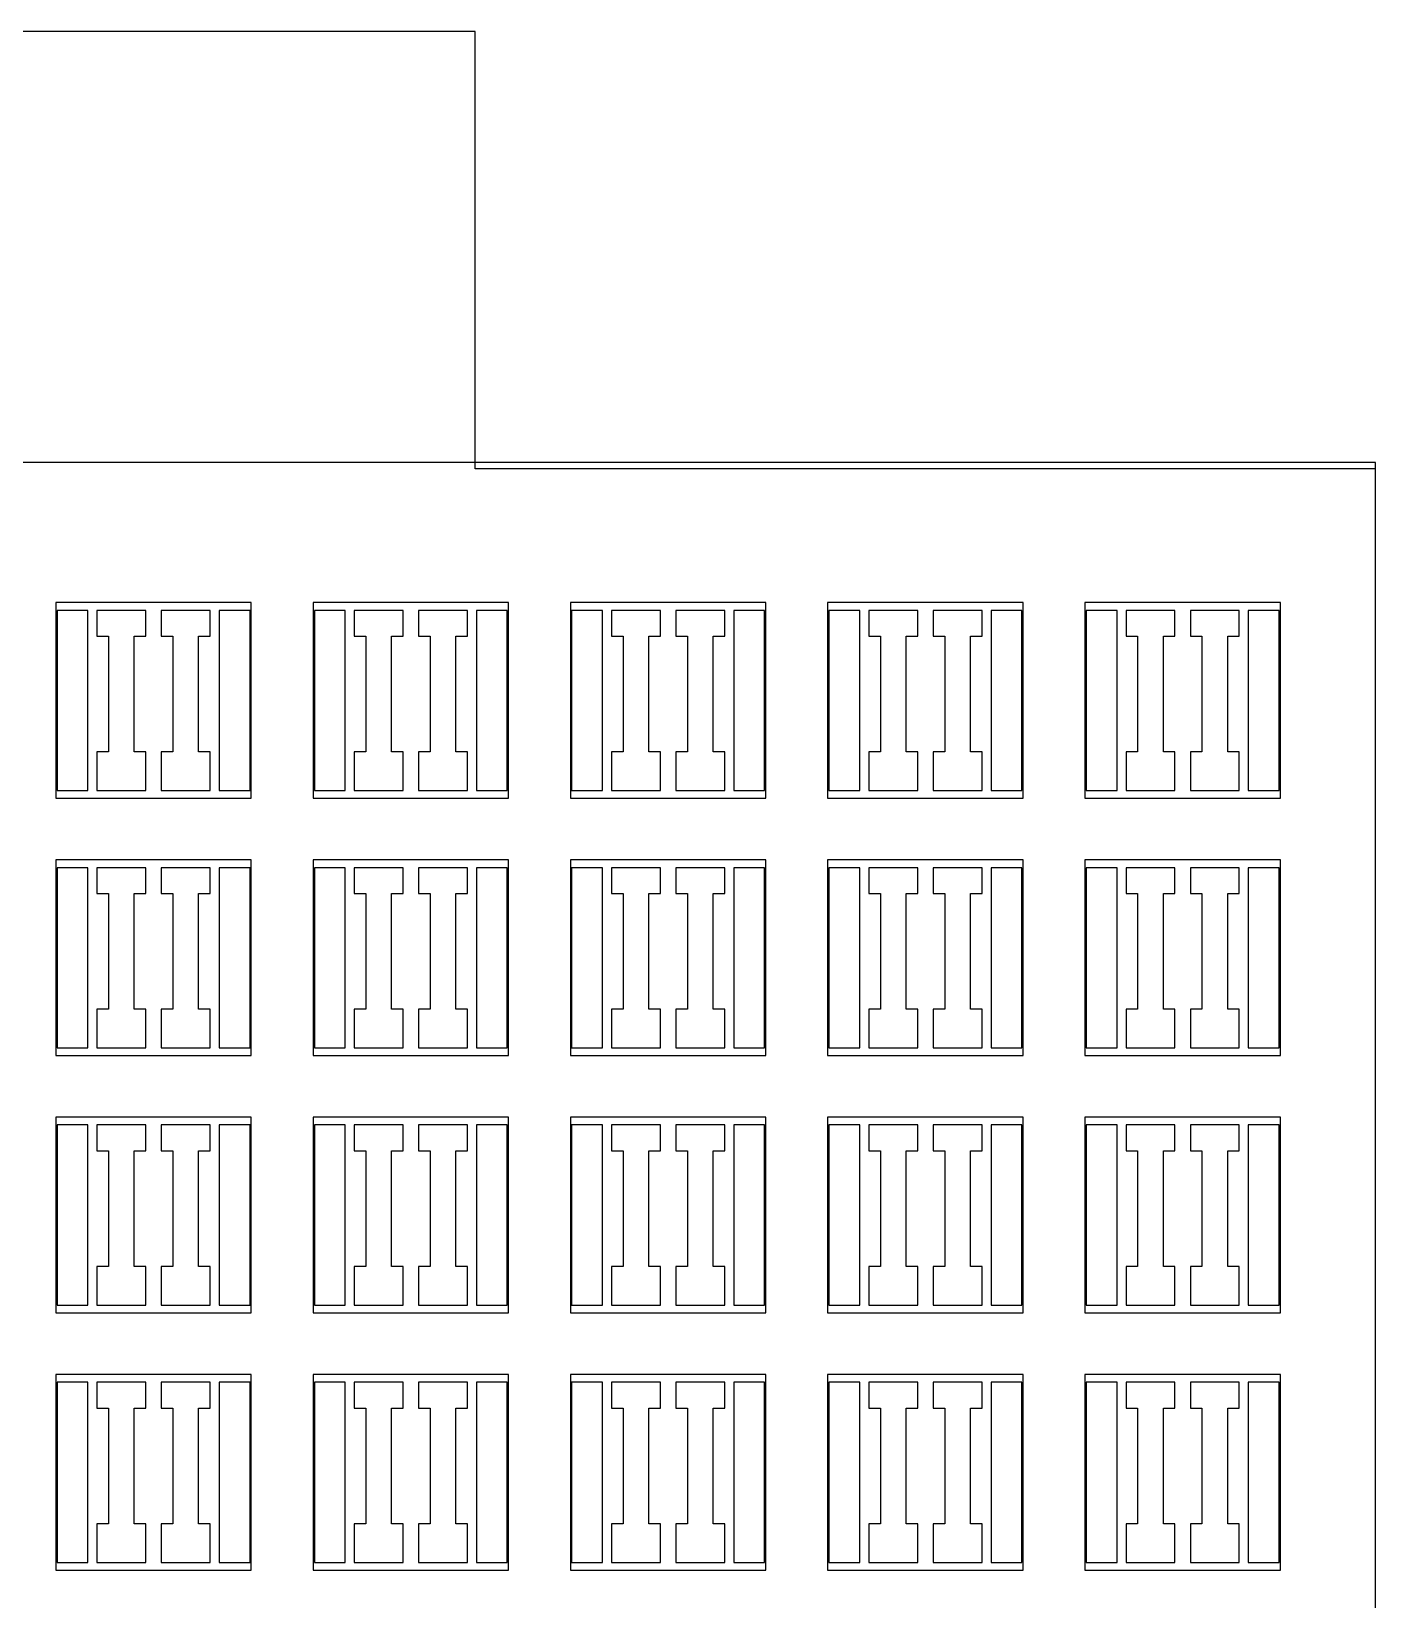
# Model space of a CAD drawing. Header units: millimetres. Extents: x -663 to 207, y 62 to 291.
# Drawn here: x 102.7 to 207.2, y 168.7 to 290.5 of the extents above; entities that cross this region are included whole.
import ezdxf

# ---------------------------------------------------------------- set-up
doc = ezdxf.new("R2010")
doc.units = ezdxf.units.MM
doc.layers.add('MASK', color=3, linetype='Continuous')
doc.layers.add('MASTER', color=1, linetype='Continuous')

msp = doc.modelspace()

# ---------------------------------------------------------------- linework, layer by layer
at = {"layer": 'MASK'}
for points in [[(207.153019, 257.048787), (17.153019, 257.048787)], [(207.153019, 62.048787), (207.153019, 257.048787)], [(104.653019, 245.548787), (104.653019, 231.548787)], [(107.053019, 245.548787), (104.653019, 245.548787)], [(107.053019, 231.548787), (107.053019, 245.548787)], [(107.753019, 245.548787), (107.753019, 243.548787)], [(111.553019, 245.548787), (107.753019, 245.548787)], [(111.553019, 243.548787), (111.553019, 245.548787)], [(112.753019, 245.548787), (112.753019, 243.548787)], [(116.553019, 245.548787), (112.753019, 245.548787)], [(116.553019, 243.548787), (116.553019, 245.548787)], [(117.253019, 245.548787), (117.253019, 231.548787)], [(119.653019, 245.548787), (117.253019, 245.548787)], [(119.653019, 231.548787), (119.653019, 245.548787)], [(124.653019, 245.548787), (124.653019, 231.548787)], [(127.053019, 245.548787), (124.653019, 245.548787)], [(127.053019, 231.548787), (127.053019, 245.548787)], [(127.753019, 245.548787), (127.753019, 243.548787)], [(131.553019, 245.548787), (127.753019, 245.548787)], [(131.553019, 243.548787), (131.553019, 245.548787)], [(132.753019, 245.548787), (132.753019, 243.548787)], [(136.553019, 245.548787), (132.753019, 245.548787)], [(136.553019, 243.548787), (136.553019, 245.548787)], [(137.253019, 245.548787), (137.253019, 231.548787)], [(139.653019, 245.548787), (137.253019, 245.548787)], [(139.653019, 231.548787), (139.653019, 245.548787)], [(144.653019, 245.548787), (144.653019, 231.548787)], [(147.053019, 245.548787), (144.653019, 245.548787)], [(147.053019, 231.548787), (147.053019, 245.548787)], [(147.753019, 245.548787), (147.753019, 243.548787)], [(151.553019, 245.548787), (147.753019, 245.548787)], [(151.553019, 243.548787), (151.553019, 245.548787)], [(152.753019, 245.548787), (152.753019, 243.548787)], [(156.553019, 245.548787), (152.753019, 245.548787)], [(156.553019, 243.548787), (156.553019, 245.548787)], [(157.253019, 245.548787), (157.253019, 231.548787)], [(159.653019, 245.548787), (157.253019, 245.548787)], [(159.653019, 231.548787), (159.653019, 245.548787)], [(164.653019, 245.548787), (164.653019, 231.548787)], [(167.053019, 245.548787), (164.653019, 245.548787)], [(167.053019, 231.548787), (167.053019, 245.548787)], [(167.753019, 245.548787), (167.753019, 243.548787)], [(171.553019, 245.548787), (167.753019, 245.548787)], [(171.553019, 243.548787), (171.553019, 245.548787)], [(172.753019, 245.548787), (172.753019, 243.548787)], [(176.553019, 245.548787), (172.753019, 245.548787)], [(176.553019, 243.548787), (176.553019, 245.548787)], [(177.253019, 245.548787), (177.253019, 231.548787)], [(179.653019, 245.548787), (177.253019, 245.548787)], [(179.653019, 231.548787), (179.653019, 245.548787)], [(184.653019, 245.548787), (184.653019, 231.548787)], [(187.053019, 245.548787), (184.653019, 245.548787)], [(187.053019, 231.548787), (187.053019, 245.548787)], [(187.753019, 245.548787), (187.753019, 243.548787)], [(191.553019, 245.548787), (187.753019, 245.548787)], [(191.553019, 243.548787), (191.553019, 245.548787)], [(192.753019, 245.548787), (192.753019, 243.548787)], [(196.553019, 245.548787), (192.753019, 245.548787)], [(196.553019, 243.548787), (196.553019, 245.548787)], [(197.253019, 245.548787), (197.253019, 231.548787)], [(199.653019, 245.548787), (197.253019, 245.548787)], [(199.653019, 231.548787), (199.653019, 245.548787)], [(107.753019, 243.548787), (108.653019, 243.548787)], [(108.653019, 243.548787), (108.653019, 234.548787)], [(110.653019, 234.548232), (110.653019, 243.548787)], [(110.653019, 243.548787), (111.553019, 243.548787)], [(112.753019, 243.548787), (113.653019, 243.548787)], [(113.653019, 243.548787), (113.653019, 234.548787)], [(115.653019, 234.548232), (115.653019, 243.548787)], [(115.653019, 243.548787), (116.553019, 243.548787)], [(127.753019, 243.548787), (128.653019, 243.548787)], [(128.653019, 243.548787), (128.653019, 234.548787)], [(130.653019, 234.548232), (130.653019, 243.548787)], [(130.653019, 243.548787), (131.553019, 243.548787)], [(132.753019, 243.548787), (133.653019, 243.548787)], [(133.653019, 243.548787), (133.653019, 234.548787)], [(135.653019, 234.548232), (135.653019, 243.548787)], [(135.653019, 243.548787), (136.553019, 243.548787)], [(147.753019, 243.548787), (148.653019, 243.548787)], [(148.653019, 243.548787), (148.653019, 234.548787)], [(150.653019, 234.548232), (150.653019, 243.548787)], [(150.653019, 243.548787), (151.553019, 243.548787)], [(152.753019, 243.548787), (153.653019, 243.548787)], [(153.653019, 243.548787), (153.653019, 234.548787)], [(155.653019, 234.548232), (155.653019, 243.548787)], [(155.653019, 243.548787), (156.553019, 243.548787)], [(167.753019, 243.548787), (168.653019, 243.548787)], [(168.653019, 243.548787), (168.653019, 234.548787)], [(170.653019, 234.548232), (170.653019, 243.548787)], [(170.653019, 243.548787), (171.553019, 243.548787)], [(172.753019, 243.548787), (173.653019, 243.548787)], [(173.653019, 243.548787), (173.653019, 234.548787)], [(175.653019, 234.548232), (175.653019, 243.548787)], [(175.653019, 243.548787), (176.553019, 243.548787)], [(187.753019, 243.548787), (188.653019, 243.548787)], [(188.653019, 243.548787), (188.653019, 234.548787)], [(190.653019, 234.548232), (190.653019, 243.548787)], [(190.653019, 243.548787), (191.553019, 243.548787)], [(192.753019, 243.548787), (193.653019, 243.548787)], [(193.653019, 243.548787), (193.653019, 234.548787)], [(195.653019, 234.548232), (195.653019, 243.548787)], [(195.653019, 243.548787), (196.553019, 243.548787)], [(107.753019, 234.548787), (107.753019, 231.548787)], [(108.653019, 234.548787), (107.753019, 234.548787)], [(111.553019, 234.548232), (110.653019, 234.548232)], [(111.553019, 231.548787), (111.553019, 234.548232)], [(112.753019, 234.548787), (112.753019, 231.548787)], [(113.653019, 234.548787), (112.753019, 234.548787)], [(116.553019, 234.548232), (115.653019, 234.548232)], [(116.553019, 231.548787), (116.553019, 234.548232)], [(127.753019, 234.548787), (127.753019, 231.548787)], [(128.653019, 234.548787), (127.753019, 234.548787)], [(131.553019, 234.548232), (130.653019, 234.548232)], [(131.553019, 231.548787), (131.553019, 234.548232)], [(132.753019, 234.548787), (132.753019, 231.548787)], [(133.653019, 234.548787), (132.753019, 234.548787)], [(136.553019, 234.548232), (135.653019, 234.548232)], [(136.553019, 231.548787), (136.553019, 234.548232)], [(147.753019, 234.548787), (147.753019, 231.548787)], [(148.653019, 234.548787), (147.753019, 234.548787)], [(151.553019, 234.548232), (150.653019, 234.548232)], [(151.553019, 231.548787), (151.553019, 234.548232)], [(152.753019, 234.548787), (152.753019, 231.548787)], [(153.653019, 234.548787), (152.753019, 234.548787)], [(156.553019, 234.548232), (155.653019, 234.548232)], [(156.553019, 231.548787), (156.553019, 234.548232)], [(167.753019, 234.548787), (167.753019, 231.548787)], [(168.653019, 234.548787), (167.753019, 234.548787)], [(171.553019, 234.548232), (170.653019, 234.548232)], [(171.553019, 231.548787), (171.553019, 234.548232)], [(172.753019, 234.548787), (172.753019, 231.548787)], [(173.653019, 234.548787), (172.753019, 234.548787)], [(176.553019, 234.548232), (175.653019, 234.548232)], [(176.553019, 231.548787), (176.553019, 234.548232)], [(187.753019, 234.548787), (187.753019, 231.548787)], [(188.653019, 234.548787), (187.753019, 234.548787)], [(191.553019, 234.548232), (190.653019, 234.548232)], [(191.553019, 231.548787), (191.553019, 234.548232)], [(192.753019, 234.548787), (192.753019, 231.548787)], [(193.653019, 234.548787), (192.753019, 234.548787)], [(196.553019, 234.548232), (195.653019, 234.548232)], [(196.553019, 231.548787), (196.553019, 234.548232)], [(104.653019, 231.548787), (107.053019, 231.548787)], [(107.753019, 231.548787), (111.553019, 231.548787)], [(112.753019, 231.548787), (116.553019, 231.548787)], [(117.253019, 231.548787), (119.653019, 231.548787)], [(124.653019, 231.548787), (127.053019, 231.548787)], [(127.753019, 231.548787), (131.553019, 231.548787)], [(132.753019, 231.548787), (136.553019, 231.548787)], [(137.253019, 231.548787), (139.653019, 231.548787)], [(144.653019, 231.548787), (147.053019, 231.548787)], [(147.753019, 231.548787), (151.553019, 231.548787)], [(152.753019, 231.548787), (156.553019, 231.548787)], [(157.253019, 231.548787), (159.653019, 231.548787)], [(164.653019, 231.548787), (167.053019, 231.548787)], [(167.753019, 231.548787), (171.553019, 231.548787)], [(172.753019, 231.548787), (176.553019, 231.548787)], [(177.253019, 231.548787), (179.653019, 231.548787)], [(184.653019, 231.548787), (187.053019, 231.548787)], [(187.753019, 231.548787), (191.553019, 231.548787)], [(192.753019, 231.548787), (196.553019, 231.548787)], [(197.253019, 231.548787), (199.653019, 231.548787)], [(104.653019, 225.548787), (104.653019, 211.548787)], [(107.053019, 225.548787), (104.653019, 225.548787)], [(107.053019, 211.548787), (107.053019, 225.548787)], [(107.753019, 225.548787), (107.753019, 223.548787)], [(111.553019, 225.548787), (107.753019, 225.548787)], [(111.553019, 223.548787), (111.553019, 225.548787)], [(112.753019, 225.548787), (112.753019, 223.548787)], [(116.553019, 225.548787), (112.753019, 225.548787)], [(116.553019, 223.548787), (116.553019, 225.548787)], [(117.253019, 225.548787), (117.253019, 211.548787)], [(119.653019, 225.548787), (117.253019, 225.548787)], [(119.653019, 211.548787), (119.653019, 225.548787)], [(124.653019, 225.548787), (124.653019, 211.548787)], [(127.053019, 225.548787), (124.653019, 225.548787)], [(127.053019, 211.548787), (127.053019, 225.548787)], [(127.753019, 225.548787), (127.753019, 223.548787)], [(131.553019, 225.548787), (127.753019, 225.548787)], [(131.553019, 223.548787), (131.553019, 225.548787)], [(132.753019, 225.548787), (132.753019, 223.548787)], [(136.553019, 225.548787), (132.753019, 225.548787)], [(136.553019, 223.548787), (136.553019, 225.548787)], [(137.253019, 225.548787), (137.253019, 211.548787)], [(139.653019, 225.548787), (137.253019, 225.548787)], [(139.653019, 211.548787), (139.653019, 225.548787)], [(144.653019, 225.548787), (144.653019, 211.548787)], [(147.053019, 225.548787), (144.653019, 225.548787)], [(147.053019, 211.548787), (147.053019, 225.548787)], [(147.753019, 225.548787), (147.753019, 223.548787)], [(151.553019, 225.548787), (147.753019, 225.548787)], [(151.553019, 223.548787), (151.553019, 225.548787)], [(152.753019, 225.548787), (152.753019, 223.548787)], [(156.553019, 225.548787), (152.753019, 225.548787)], [(156.553019, 223.548787), (156.553019, 225.548787)], [(157.253019, 225.548787), (157.253019, 211.548787)], [(159.653019, 225.548787), (157.253019, 225.548787)], [(159.653019, 211.548787), (159.653019, 225.548787)], [(164.653019, 225.548787), (164.653019, 211.548787)], [(167.053019, 225.548787), (164.653019, 225.548787)], [(167.053019, 211.548787), (167.053019, 225.548787)], [(167.753019, 225.548787), (167.753019, 223.548787)], [(171.553019, 225.548787), (167.753019, 225.548787)], [(171.553019, 223.548787), (171.553019, 225.548787)], [(172.753019, 225.548787), (172.753019, 223.548787)], [(176.553019, 225.548787), (172.753019, 225.548787)], [(176.553019, 223.548787), (176.553019, 225.548787)], [(177.253019, 225.548787), (177.253019, 211.548787)], [(179.653019, 225.548787), (177.253019, 225.548787)], [(179.653019, 211.548787), (179.653019, 225.548787)], [(184.653019, 225.548787), (184.653019, 211.548787)], [(187.053019, 225.548787), (184.653019, 225.548787)], [(187.053019, 211.548787), (187.053019, 225.548787)], [(187.753019, 225.548787), (187.753019, 223.548787)], [(191.553019, 225.548787), (187.753019, 225.548787)], [(191.553019, 223.548787), (191.553019, 225.548787)], [(192.753019, 225.548787), (192.753019, 223.548787)], [(196.553019, 225.548787), (192.753019, 225.548787)], [(196.553019, 223.548787), (196.553019, 225.548787)], [(197.253019, 225.548787), (197.253019, 211.548787)], [(199.653019, 225.548787), (197.253019, 225.548787)], [(199.653019, 211.548787), (199.653019, 225.548787)], [(107.753019, 223.548787), (108.653019, 223.548787)], [(108.653019, 223.548787), (108.653019, 214.548787)], [(110.653019, 214.548232), (110.653019, 223.548787)], [(110.653019, 223.548787), (111.553019, 223.548787)], [(112.753019, 223.548787), (113.653019, 223.548787)], [(113.653019, 223.548787), (113.653019, 214.548787)], [(115.653019, 214.548232), (115.653019, 223.548787)], [(115.653019, 223.548787), (116.553019, 223.548787)], [(127.753019, 223.548787), (128.653019, 223.548787)], [(128.653019, 223.548787), (128.653019, 214.548787)], [(130.653019, 214.548232), (130.653019, 223.548787)], [(130.653019, 223.548787), (131.553019, 223.548787)], [(132.753019, 223.548787), (133.653019, 223.548787)], [(133.653019, 223.548787), (133.653019, 214.548787)], [(135.653019, 214.548232), (135.653019, 223.548787)], [(135.653019, 223.548787), (136.553019, 223.548787)], [(147.753019, 223.548787), (148.653019, 223.548787)], [(148.653019, 223.548787), (148.653019, 214.548787)], [(150.653019, 214.548232), (150.653019, 223.548787)], [(150.653019, 223.548787), (151.553019, 223.548787)], [(152.753019, 223.548787), (153.653019, 223.548787)], [(153.653019, 223.548787), (153.653019, 214.548787)], [(155.653019, 214.548232), (155.653019, 223.548787)], [(155.653019, 223.548787), (156.553019, 223.548787)], [(167.753019, 223.548787), (168.653019, 223.548787)], [(168.653019, 223.548787), (168.653019, 214.548787)], [(170.653019, 214.548232), (170.653019, 223.548787)], [(170.653019, 223.548787), (171.553019, 223.548787)], [(172.753019, 223.548787), (173.653019, 223.548787)], [(173.653019, 223.548787), (173.653019, 214.548787)], [(175.653019, 214.548232), (175.653019, 223.548787)], [(175.653019, 223.548787), (176.553019, 223.548787)], [(187.753019, 223.548787), (188.653019, 223.548787)], [(188.653019, 223.548787), (188.653019, 214.548787)], [(190.653019, 214.548232), (190.653019, 223.548787)], [(190.653019, 223.548787), (191.553019, 223.548787)], [(192.753019, 223.548787), (193.653019, 223.548787)], [(193.653019, 223.548787), (193.653019, 214.548787)], [(195.653019, 214.548232), (195.653019, 223.548787)], [(195.653019, 223.548787), (196.553019, 223.548787)], [(107.753019, 214.548787), (107.753019, 211.548787)], [(108.653019, 214.548787), (107.753019, 214.548787)], [(111.553019, 214.548232), (110.653019, 214.548232)], [(111.553019, 211.548787), (111.553019, 214.548232)], [(112.753019, 214.548787), (112.753019, 211.548787)], [(113.653019, 214.548787), (112.753019, 214.548787)], [(116.553019, 214.548232), (115.653019, 214.548232)], [(116.553019, 211.548787), (116.553019, 214.548232)], [(127.753019, 214.548787), (127.753019, 211.548787)], [(128.653019, 214.548787), (127.753019, 214.548787)], [(131.553019, 214.548232), (130.653019, 214.548232)], [(131.553019, 211.548787), (131.553019, 214.548232)], [(132.753019, 214.548787), (132.753019, 211.548787)], [(133.653019, 214.548787), (132.753019, 214.548787)], [(136.553019, 214.548232), (135.653019, 214.548232)], [(136.553019, 211.548787), (136.553019, 214.548232)], [(147.753019, 214.548787), (147.753019, 211.548787)], [(148.653019, 214.548787), (147.753019, 214.548787)], [(151.553019, 214.548232), (150.653019, 214.548232)], [(151.553019, 211.548787), (151.553019, 214.548232)], [(152.753019, 214.548787), (152.753019, 211.548787)], [(153.653019, 214.548787), (152.753019, 214.548787)], [(156.553019, 214.548232), (155.653019, 214.548232)], [(156.553019, 211.548787), (156.553019, 214.548232)], [(167.753019, 214.548787), (167.753019, 211.548787)], [(168.653019, 214.548787), (167.753019, 214.548787)], [(171.553019, 214.548232), (170.653019, 214.548232)], [(171.553019, 211.548787), (171.553019, 214.548232)], [(172.753019, 214.548787), (172.753019, 211.548787)], [(173.653019, 214.548787), (172.753019, 214.548787)], [(176.553019, 214.548232), (175.653019, 214.548232)], [(176.553019, 211.548787), (176.553019, 214.548232)], [(187.753019, 214.548787), (187.753019, 211.548787)], [(188.653019, 214.548787), (187.753019, 214.548787)], [(191.553019, 214.548232), (190.653019, 214.548232)], [(191.553019, 211.548787), (191.553019, 214.548232)], [(192.753019, 214.548787), (192.753019, 211.548787)], [(193.653019, 214.548787), (192.753019, 214.548787)], [(196.553019, 214.548232), (195.653019, 214.548232)], [(196.553019, 211.548787), (196.553019, 214.548232)], [(104.653019, 211.548787), (107.053019, 211.548787)], [(107.753019, 211.548787), (111.553019, 211.548787)], [(112.753019, 211.548787), (116.553019, 211.548787)], [(117.253019, 211.548787), (119.653019, 211.548787)], [(124.653019, 211.548787), (127.053019, 211.548787)], [(127.753019, 211.548787), (131.553019, 211.548787)], [(132.753019, 211.548787), (136.553019, 211.548787)], [(137.253019, 211.548787), (139.653019, 211.548787)], [(144.653019, 211.548787), (147.053019, 211.548787)], [(147.753019, 211.548787), (151.553019, 211.548787)], [(152.753019, 211.548787), (156.553019, 211.548787)], [(157.253019, 211.548787), (159.653019, 211.548787)], [(164.653019, 211.548787), (167.053019, 211.548787)], [(167.753019, 211.548787), (171.553019, 211.548787)], [(172.753019, 211.548787), (176.553019, 211.548787)], [(177.253019, 211.548787), (179.653019, 211.548787)], [(184.653019, 211.548787), (187.053019, 211.548787)], [(187.753019, 211.548787), (191.553019, 211.548787)], [(192.753019, 211.548787), (196.553019, 211.548787)], [(197.253019, 211.548787), (199.653019, 211.548787)], [(104.653019, 205.548787), (104.653019, 191.548787)], [(107.053019, 205.548787), (104.653019, 205.548787)], [(107.053019, 191.548787), (107.053019, 205.548787)], [(107.753019, 205.548787), (107.753019, 203.548787)], [(111.553019, 205.548787), (107.753019, 205.548787)], [(111.553019, 203.548787), (111.553019, 205.548787)], [(112.753019, 205.548787), (112.753019, 203.548787)], [(116.553019, 205.548787), (112.753019, 205.548787)], [(116.553019, 203.548787), (116.553019, 205.548787)], [(117.253019, 205.548787), (117.253019, 191.548787)], [(119.653019, 205.548787), (117.253019, 205.548787)], [(119.653019, 191.548787), (119.653019, 205.548787)], [(124.653019, 205.548787), (124.653019, 191.548787)], [(127.053019, 205.548787), (124.653019, 205.548787)], [(127.053019, 191.548787), (127.053019, 205.548787)], [(127.753019, 205.548787), (127.753019, 203.548787)], [(131.553019, 205.548787), (127.753019, 205.548787)], [(131.553019, 203.548787), (131.553019, 205.548787)], [(132.753019, 205.548787), (132.753019, 203.548787)], [(136.553019, 205.548787), (132.753019, 205.548787)], [(136.553019, 203.548787), (136.553019, 205.548787)], [(137.253019, 205.548787), (137.253019, 191.548787)], [(139.653019, 205.548787), (137.253019, 205.548787)], [(139.653019, 191.548787), (139.653019, 205.548787)], [(144.653019, 205.548787), (144.653019, 191.548787)], [(147.053019, 205.548787), (144.653019, 205.548787)], [(147.053019, 191.548787), (147.053019, 205.548787)], [(147.753019, 205.548787), (147.753019, 203.548787)], [(151.553019, 205.548787), (147.753019, 205.548787)], [(151.553019, 203.548787), (151.553019, 205.548787)], [(152.753019, 205.548787), (152.753019, 203.548787)], [(156.553019, 205.548787), (152.753019, 205.548787)], [(156.553019, 203.548787), (156.553019, 205.548787)], [(157.253019, 205.548787), (157.253019, 191.548787)], [(159.653019, 205.548787), (157.253019, 205.548787)], [(159.653019, 191.548787), (159.653019, 205.548787)], [(164.653019, 205.548787), (164.653019, 191.548787)], [(167.053019, 205.548787), (164.653019, 205.548787)], [(167.053019, 191.548787), (167.053019, 205.548787)], [(167.753019, 205.548787), (167.753019, 203.548787)], [(171.553019, 205.548787), (167.753019, 205.548787)], [(171.553019, 203.548787), (171.553019, 205.548787)], [(172.753019, 205.548787), (172.753019, 203.548787)], [(176.553019, 205.548787), (172.753019, 205.548787)], [(176.553019, 203.548787), (176.553019, 205.548787)], [(177.253019, 205.548787), (177.253019, 191.548787)], [(179.653019, 205.548787), (177.253019, 205.548787)], [(179.653019, 191.548787), (179.653019, 205.548787)], [(184.653019, 205.548787), (184.653019, 191.548787)], [(187.053019, 205.548787), (184.653019, 205.548787)], [(187.053019, 191.548787), (187.053019, 205.548787)], [(187.753019, 205.548787), (187.753019, 203.548787)], [(191.553019, 205.548787), (187.753019, 205.548787)], [(191.553019, 203.548787), (191.553019, 205.548787)], [(192.753019, 205.548787), (192.753019, 203.548787)], [(196.553019, 205.548787), (192.753019, 205.548787)], [(196.553019, 203.548787), (196.553019, 205.548787)], [(197.253019, 205.548787), (197.253019, 191.548787)], [(199.653019, 205.548787), (197.253019, 205.548787)], [(199.653019, 191.548787), (199.653019, 205.548787)], [(107.753019, 203.548787), (108.653019, 203.548787)], [(108.653019, 203.548787), (108.653019, 194.548787)], [(110.653019, 194.548232), (110.653019, 203.548787)], [(110.653019, 203.548787), (111.553019, 203.548787)], [(112.753019, 203.548787), (113.653019, 203.548787)], [(113.653019, 203.548787), (113.653019, 194.548787)], [(115.653019, 194.548232), (115.653019, 203.548787)], [(115.653019, 203.548787), (116.553019, 203.548787)], [(127.753019, 203.548787), (128.653019, 203.548787)], [(128.653019, 203.548787), (128.653019, 194.548787)], [(130.653019, 194.548232), (130.653019, 203.548787)], [(130.653019, 203.548787), (131.553019, 203.548787)], [(132.753019, 203.548787), (133.653019, 203.548787)], [(133.653019, 203.548787), (133.653019, 194.548787)], [(135.653019, 194.548232), (135.653019, 203.548787)], [(135.653019, 203.548787), (136.553019, 203.548787)], [(147.753019, 203.548787), (148.653019, 203.548787)], [(148.653019, 203.548787), (148.653019, 194.548787)], [(150.653019, 194.548232), (150.653019, 203.548787)], [(150.653019, 203.548787), (151.553019, 203.548787)], [(152.753019, 203.548787), (153.653019, 203.548787)], [(153.653019, 203.548787), (153.653019, 194.548787)], [(155.653019, 194.548232), (155.653019, 203.548787)], [(155.653019, 203.548787), (156.553019, 203.548787)], [(167.753019, 203.548787), (168.653019, 203.548787)], [(168.653019, 203.548787), (168.653019, 194.548787)], [(170.653019, 194.548232), (170.653019, 203.548787)], [(170.653019, 203.548787), (171.553019, 203.548787)], [(172.753019, 203.548787), (173.653019, 203.548787)], [(173.653019, 203.548787), (173.653019, 194.548787)], [(175.653019, 194.548232), (175.653019, 203.548787)], [(175.653019, 203.548787), (176.553019, 203.548787)], [(187.753019, 203.548787), (188.653019, 203.548787)], [(188.653019, 203.548787), (188.653019, 194.548787)], [(190.653019, 194.548232), (190.653019, 203.548787)], [(190.653019, 203.548787), (191.553019, 203.548787)], [(192.753019, 203.548787), (193.653019, 203.548787)], [(193.653019, 203.548787), (193.653019, 194.548787)], [(195.653019, 194.548232), (195.653019, 203.548787)], [(195.653019, 203.548787), (196.553019, 203.548787)], [(107.753019, 194.548787), (107.753019, 191.548787)], [(108.653019, 194.548787), (107.753019, 194.548787)], [(111.553019, 194.548232), (110.653019, 194.548232)], [(111.553019, 191.548787), (111.553019, 194.548232)], [(112.753019, 194.548787), (112.753019, 191.548787)], [(113.653019, 194.548787), (112.753019, 194.548787)], [(116.553019, 194.548232), (115.653019, 194.548232)], [(116.553019, 191.548787), (116.553019, 194.548232)], [(127.753019, 194.548787), (127.753019, 191.548787)], [(128.653019, 194.548787), (127.753019, 194.548787)], [(131.553019, 194.548232), (130.653019, 194.548232)], [(131.553019, 191.548787), (131.553019, 194.548232)], [(132.753019, 194.548787), (132.753019, 191.548787)], [(133.653019, 194.548787), (132.753019, 194.548787)], [(136.553019, 194.548232), (135.653019, 194.548232)], [(136.553019, 191.548787), (136.553019, 194.548232)], [(147.753019, 194.548787), (147.753019, 191.548787)], [(148.653019, 194.548787), (147.753019, 194.548787)], [(151.553019, 194.548232), (150.653019, 194.548232)], [(151.553019, 191.548787), (151.553019, 194.548232)], [(152.753019, 194.548787), (152.753019, 191.548787)], [(153.653019, 194.548787), (152.753019, 194.548787)], [(156.553019, 194.548232), (155.653019, 194.548232)], [(156.553019, 191.548787), (156.553019, 194.548232)], [(167.753019, 194.548787), (167.753019, 191.548787)], [(168.653019, 194.548787), (167.753019, 194.548787)], [(171.553019, 194.548232), (170.653019, 194.548232)], [(171.553019, 191.548787), (171.553019, 194.548232)], [(172.753019, 194.548787), (172.753019, 191.548787)], [(173.653019, 194.548787), (172.753019, 194.548787)], [(176.553019, 194.548232), (175.653019, 194.548232)], [(176.553019, 191.548787), (176.553019, 194.548232)], [(187.753019, 194.548787), (187.753019, 191.548787)], [(188.653019, 194.548787), (187.753019, 194.548787)], [(191.553019, 194.548232), (190.653019, 194.548232)], [(191.553019, 191.548787), (191.553019, 194.548232)], [(192.753019, 194.548787), (192.753019, 191.548787)], [(193.653019, 194.548787), (192.753019, 194.548787)], [(196.553019, 194.548232), (195.653019, 194.548232)], [(196.553019, 191.548787), (196.553019, 194.548232)], [(104.653019, 191.548787), (107.053019, 191.548787)], [(107.753019, 191.548787), (111.553019, 191.548787)], [(112.753019, 191.548787), (116.553019, 191.548787)], [(117.253019, 191.548787), (119.653019, 191.548787)], [(124.653019, 191.548787), (127.053019, 191.548787)], [(127.753019, 191.548787), (131.553019, 191.548787)], [(132.753019, 191.548787), (136.553019, 191.548787)], [(137.253019, 191.548787), (139.653019, 191.548787)], [(144.653019, 191.548787), (147.053019, 191.548787)], [(147.753019, 191.548787), (151.553019, 191.548787)], [(152.753019, 191.548787), (156.553019, 191.548787)], [(157.253019, 191.548787), (159.653019, 191.548787)], [(164.653019, 191.548787), (167.053019, 191.548787)], [(167.753019, 191.548787), (171.553019, 191.548787)], [(172.753019, 191.548787), (176.553019, 191.548787)], [(177.253019, 191.548787), (179.653019, 191.548787)], [(184.653019, 191.548787), (187.053019, 191.548787)], [(187.753019, 191.548787), (191.553019, 191.548787)], [(192.753019, 191.548787), (196.553019, 191.548787)], [(197.253019, 191.548787), (199.653019, 191.548787)], [(104.653019, 185.548787), (104.653019, 171.548787)], [(107.053019, 185.548787), (104.653019, 185.548787)], [(107.053019, 171.548787), (107.053019, 185.548787)], [(107.753019, 185.548787), (107.753019, 183.548787)], [(111.553019, 185.548787), (107.753019, 185.548787)], [(111.553019, 183.548787), (111.553019, 185.548787)], [(112.753019, 185.548787), (112.753019, 183.548787)], [(116.553019, 185.548787), (112.753019, 185.548787)], [(116.553019, 183.548787), (116.553019, 185.548787)], [(117.253019, 185.548787), (117.253019, 171.548787)], [(119.653019, 185.548787), (117.253019, 185.548787)], [(119.653019, 171.548787), (119.653019, 185.548787)], [(124.653019, 185.548787), (124.653019, 171.548787)], [(127.053019, 185.548787), (124.653019, 185.548787)], [(127.053019, 171.548787), (127.053019, 185.548787)], [(127.753019, 185.548787), (127.753019, 183.548787)], [(131.553019, 185.548787), (127.753019, 185.548787)], [(131.553019, 183.548787), (131.553019, 185.548787)], [(132.753019, 185.548787), (132.753019, 183.548787)], [(136.553019, 185.548787), (132.753019, 185.548787)], [(136.553019, 183.548787), (136.553019, 185.548787)], [(137.253019, 185.548787), (137.253019, 171.548787)], [(139.653019, 185.548787), (137.253019, 185.548787)], [(139.653019, 171.548787), (139.653019, 185.548787)], [(144.653019, 185.548787), (144.653019, 171.548787)], [(147.053019, 185.548787), (144.653019, 185.548787)], [(147.053019, 171.548787), (147.053019, 185.548787)], [(147.753019, 185.548787), (147.753019, 183.548787)], [(151.553019, 185.548787), (147.753019, 185.548787)], [(151.553019, 183.548787), (151.553019, 185.548787)], [(152.753019, 185.548787), (152.753019, 183.548787)], [(156.553019, 185.548787), (152.753019, 185.548787)], [(156.553019, 183.548787), (156.553019, 185.548787)], [(157.253019, 185.548787), (157.253019, 171.548787)], [(159.653019, 185.548787), (157.253019, 185.548787)], [(159.653019, 171.548787), (159.653019, 185.548787)], [(164.653019, 185.548787), (164.653019, 171.548787)], [(167.053019, 185.548787), (164.653019, 185.548787)], [(167.053019, 171.548787), (167.053019, 185.548787)], [(167.753019, 185.548787), (167.753019, 183.548787)], [(171.553019, 185.548787), (167.753019, 185.548787)], [(171.553019, 183.548787), (171.553019, 185.548787)], [(172.753019, 185.548787), (172.753019, 183.548787)], [(176.553019, 185.548787), (172.753019, 185.548787)], [(176.553019, 183.548787), (176.553019, 185.548787)], [(177.253019, 185.548787), (177.253019, 171.548787)], [(179.653019, 185.548787), (177.253019, 185.548787)], [(179.653019, 171.548787), (179.653019, 185.548787)], [(184.653019, 185.548787), (184.653019, 171.548787)], [(187.053019, 185.548787), (184.653019, 185.548787)], [(187.053019, 171.548787), (187.053019, 185.548787)], [(187.753019, 185.548787), (187.753019, 183.548787)], [(191.553019, 185.548787), (187.753019, 185.548787)], [(191.553019, 183.548787), (191.553019, 185.548787)], [(192.753019, 185.548787), (192.753019, 183.548787)], [(196.553019, 185.548787), (192.753019, 185.548787)], [(196.553019, 183.548787), (196.553019, 185.548787)], [(197.253019, 185.548787), (197.253019, 171.548787)], [(199.653019, 185.548787), (197.253019, 185.548787)], [(199.653019, 171.548787), (199.653019, 185.548787)], [(107.753019, 183.548787), (108.653019, 183.548787)], [(108.653019, 183.548787), (108.653019, 174.548787)], [(110.653019, 174.548232), (110.653019, 183.548787)], [(110.653019, 183.548787), (111.553019, 183.548787)], [(112.753019, 183.548787), (113.653019, 183.548787)], [(113.653019, 183.548787), (113.653019, 174.548787)], [(115.653019, 174.548232), (115.653019, 183.548787)], [(115.653019, 183.548787), (116.553019, 183.548787)], [(127.753019, 183.548787), (128.653019, 183.548787)], [(128.653019, 183.548787), (128.653019, 174.548787)], [(130.653019, 174.548232), (130.653019, 183.548787)], [(130.653019, 183.548787), (131.553019, 183.548787)], [(132.753019, 183.548787), (133.653019, 183.548787)], [(133.653019, 183.548787), (133.653019, 174.548787)], [(135.653019, 174.548232), (135.653019, 183.548787)], [(135.653019, 183.548787), (136.553019, 183.548787)], [(147.753019, 183.548787), (148.653019, 183.548787)], [(148.653019, 183.548787), (148.653019, 174.548787)], [(150.653019, 174.548232), (150.653019, 183.548787)], [(150.653019, 183.548787), (151.553019, 183.548787)], [(152.753019, 183.548787), (153.653019, 183.548787)], [(153.653019, 183.548787), (153.653019, 174.548787)], [(155.653019, 174.548232), (155.653019, 183.548787)], [(155.653019, 183.548787), (156.553019, 183.548787)], [(167.753019, 183.548787), (168.653019, 183.548787)], [(168.653019, 183.548787), (168.653019, 174.548787)], [(170.653019, 174.548232), (170.653019, 183.548787)], [(170.653019, 183.548787), (171.553019, 183.548787)], [(172.753019, 183.548787), (173.653019, 183.548787)], [(173.653019, 183.548787), (173.653019, 174.548787)], [(175.653019, 174.548232), (175.653019, 183.548787)], [(175.653019, 183.548787), (176.553019, 183.548787)], [(187.753019, 183.548787), (188.653019, 183.548787)], [(188.653019, 183.548787), (188.653019, 174.548787)], [(190.653019, 174.548232), (190.653019, 183.548787)], [(190.653019, 183.548787), (191.553019, 183.548787)], [(192.753019, 183.548787), (193.653019, 183.548787)], [(193.653019, 183.548787), (193.653019, 174.548787)], [(195.653019, 174.548232), (195.653019, 183.548787)], [(195.653019, 183.548787), (196.553019, 183.548787)], [(107.753019, 174.548787), (107.753019, 171.548787)], [(108.653019, 174.548787), (107.753019, 174.548787)], [(111.553019, 174.548232), (110.653019, 174.548232)], [(111.553019, 171.548787), (111.553019, 174.548232)], [(112.753019, 174.548787), (112.753019, 171.548787)], [(113.653019, 174.548787), (112.753019, 174.548787)], [(116.553019, 174.548232), (115.653019, 174.548232)], [(116.553019, 171.548787), (116.553019, 174.548232)], [(127.753019, 174.548787), (127.753019, 171.548787)], [(128.653019, 174.548787), (127.753019, 174.548787)], [(131.553019, 174.548232), (130.653019, 174.548232)], [(131.553019, 171.548787), (131.553019, 174.548232)], [(132.753019, 174.548787), (132.753019, 171.548787)], [(133.653019, 174.548787), (132.753019, 174.548787)], [(136.553019, 174.548232), (135.653019, 174.548232)], [(136.553019, 171.548787), (136.553019, 174.548232)], [(147.753019, 174.548787), (147.753019, 171.548787)], [(148.653019, 174.548787), (147.753019, 174.548787)], [(151.553019, 174.548232), (150.653019, 174.548232)], [(151.553019, 171.548787), (151.553019, 174.548232)], [(152.753019, 174.548787), (152.753019, 171.548787)], [(153.653019, 174.548787), (152.753019, 174.548787)], [(156.553019, 174.548232), (155.653019, 174.548232)], [(156.553019, 171.548787), (156.553019, 174.548232)], [(167.753019, 174.548787), (167.753019, 171.548787)], [(168.653019, 174.548787), (167.753019, 174.548787)], [(171.553019, 174.548232), (170.653019, 174.548232)], [(171.553019, 171.548787), (171.553019, 174.548232)], [(172.753019, 174.548787), (172.753019, 171.548787)], [(173.653019, 174.548787), (172.753019, 174.548787)], [(176.553019, 174.548232), (175.653019, 174.548232)], [(176.553019, 171.548787), (176.553019, 174.548232)], [(187.753019, 174.548787), (187.753019, 171.548787)], [(188.653019, 174.548787), (187.753019, 174.548787)], [(191.553019, 174.548232), (190.653019, 174.548232)], [(191.553019, 171.548787), (191.553019, 174.548232)], [(192.753019, 174.548787), (192.753019, 171.548787)], [(193.653019, 174.548787), (192.753019, 174.548787)], [(196.553019, 174.548232), (195.653019, 174.548232)], [(196.553019, 171.548787), (196.553019, 174.548232)], [(104.653019, 171.548787), (107.053019, 171.548787)], [(107.753019, 171.548787), (111.553019, 171.548787)], [(112.753019, 171.548787), (116.553019, 171.548787)], [(117.253019, 171.548787), (119.653019, 171.548787)], [(124.653019, 171.548787), (127.053019, 171.548787)], [(127.753019, 171.548787), (131.553019, 171.548787)], [(132.753019, 171.548787), (136.553019, 171.548787)], [(137.253019, 171.548787), (139.653019, 171.548787)], [(144.653019, 171.548787), (147.053019, 171.548787)], [(147.753019, 171.548787), (151.553019, 171.548787)], [(152.753019, 171.548787), (156.553019, 171.548787)], [(157.253019, 171.548787), (159.653019, 171.548787)], [(164.653019, 171.548787), (167.053019, 171.548787)], [(167.753019, 171.548787), (171.553019, 171.548787)], [(172.753019, 171.548787), (176.553019, 171.548787)], [(177.253019, 171.548787), (179.653019, 171.548787)], [(184.653019, 171.548787), (187.053019, 171.548787)], [(187.753019, 171.548787), (191.553019, 171.548787)], [(192.753019, 171.548787), (196.553019, 171.548787)], [(197.253019, 171.548787), (199.653019, 171.548787)]]:
    msp.add_lwpolyline(points, dxfattribs=at)
at = {"layer": 'MASTER'}
for points in [[(137.153019, 290.548787), (87.153019, 290.548787)], [(137.153019, 256.548787), (137.153019, 290.548787)], [(207.153019, 256.548787), (137.153019, 256.548787)], [(207.153019, 61.548787), (207.153019, 256.548787)], [(104.553019, 246.148787), (104.553019, 230.948787)], [(119.753019, 246.148787), (104.553019, 246.148787)], [(119.753019, 230.948787), (119.753019, 246.148787)], [(124.553019, 246.148787), (124.553019, 230.948787)], [(139.753019, 246.148787), (124.553019, 246.148787)], [(139.753019, 230.948787), (139.753019, 246.148787)], [(144.553019, 246.148787), (144.553019, 230.948787)], [(159.753019, 246.148787), (144.553019, 246.148787)], [(159.753019, 230.948787), (159.753019, 246.148787)], [(164.553019, 246.148787), (164.553019, 230.948787)], [(179.753019, 246.148787), (164.553019, 246.148787)], [(179.753019, 230.948787), (179.753019, 246.148787)], [(184.553019, 246.148787), (184.553019, 230.948787)], [(199.753019, 246.148787), (184.553019, 246.148787)], [(199.753019, 230.948787), (199.753019, 246.148787)], [(104.553019, 230.948787), (119.753019, 230.948787)], [(124.553019, 230.948787), (139.753019, 230.948787)], [(144.553019, 230.948787), (159.753019, 230.948787)], [(164.553019, 230.948787), (179.753019, 230.948787)], [(184.553019, 230.948787), (199.753019, 230.948787)], [(104.553019, 226.148787), (104.553019, 210.948787)], [(119.753019, 226.148787), (104.553019, 226.148787)], [(119.753019, 210.948787), (119.753019, 226.148787)], [(124.553019, 226.148787), (124.553019, 210.948787)], [(139.753019, 226.148787), (124.553019, 226.148787)], [(139.753019, 210.948787), (139.753019, 226.148787)], [(144.553019, 226.148787), (144.553019, 210.948787)], [(159.753019, 226.148787), (144.553019, 226.148787)], [(159.753019, 210.948787), (159.753019, 226.148787)], [(164.553019, 226.148787), (164.553019, 210.948787)], [(179.753019, 226.148787), (164.553019, 226.148787)], [(179.753019, 210.948787), (179.753019, 226.148787)], [(184.553019, 226.148787), (184.553019, 210.948787)], [(199.753019, 226.148787), (184.553019, 226.148787)], [(199.753019, 210.948787), (199.753019, 226.148787)], [(104.553019, 210.948787), (119.753019, 210.948787)], [(124.553019, 210.948787), (139.753019, 210.948787)], [(144.553019, 210.948787), (159.753019, 210.948787)], [(164.553019, 210.948787), (179.753019, 210.948787)], [(184.553019, 210.948787), (199.753019, 210.948787)], [(104.553019, 206.148787), (104.553019, 190.948787)], [(119.753019, 206.148787), (104.553019, 206.148787)], [(119.753019, 190.948787), (119.753019, 206.148787)], [(124.553019, 206.148787), (124.553019, 190.948787)], [(139.753019, 206.148787), (124.553019, 206.148787)], [(139.753019, 190.948787), (139.753019, 206.148787)], [(144.553019, 206.148787), (144.553019, 190.948787)], [(159.753019, 206.148787), (144.553019, 206.148787)], [(159.753019, 190.948787), (159.753019, 206.148787)], [(164.553019, 206.148787), (164.553019, 190.948787)], [(179.753019, 206.148787), (164.553019, 206.148787)], [(179.753019, 190.948787), (179.753019, 206.148787)], [(184.553019, 206.148787), (184.553019, 190.948787)], [(199.753019, 206.148787), (184.553019, 206.148787)], [(199.753019, 190.948787), (199.753019, 206.148787)], [(104.553019, 190.948787), (119.753019, 190.948787)], [(124.553019, 190.948787), (139.753019, 190.948787)], [(144.553019, 190.948787), (159.753019, 190.948787)], [(164.553019, 190.948787), (179.753019, 190.948787)], [(184.553019, 190.948787), (199.753019, 190.948787)], [(104.553019, 186.148787), (104.553019, 170.948787)], [(119.753019, 186.148787), (104.553019, 186.148787)], [(119.753019, 170.948787), (119.753019, 186.148787)], [(124.553019, 186.148787), (124.553019, 170.948787)], [(139.753019, 186.148787), (124.553019, 186.148787)], [(139.753019, 170.948787), (139.753019, 186.148787)], [(144.553019, 186.148787), (144.553019, 170.948787)], [(159.753019, 186.148787), (144.553019, 186.148787)], [(159.753019, 170.948787), (159.753019, 186.148787)], [(164.553019, 186.148787), (164.553019, 170.948787)], [(179.753019, 186.148787), (164.553019, 186.148787)], [(179.753019, 170.948787), (179.753019, 186.148787)], [(184.553019, 186.148787), (184.553019, 170.948787)], [(199.753019, 186.148787), (184.553019, 186.148787)], [(199.753019, 170.948787), (199.753019, 186.148787)], [(104.553019, 170.948787), (119.753019, 170.948787)], [(124.553019, 170.948787), (139.753019, 170.948787)], [(144.553019, 170.948787), (159.753019, 170.948787)], [(164.553019, 170.948787), (179.753019, 170.948787)], [(184.553019, 170.948787), (199.753019, 170.948787)]]:
    msp.add_lwpolyline(points, dxfattribs=at)

doc.saveas('drawing.dxf')
